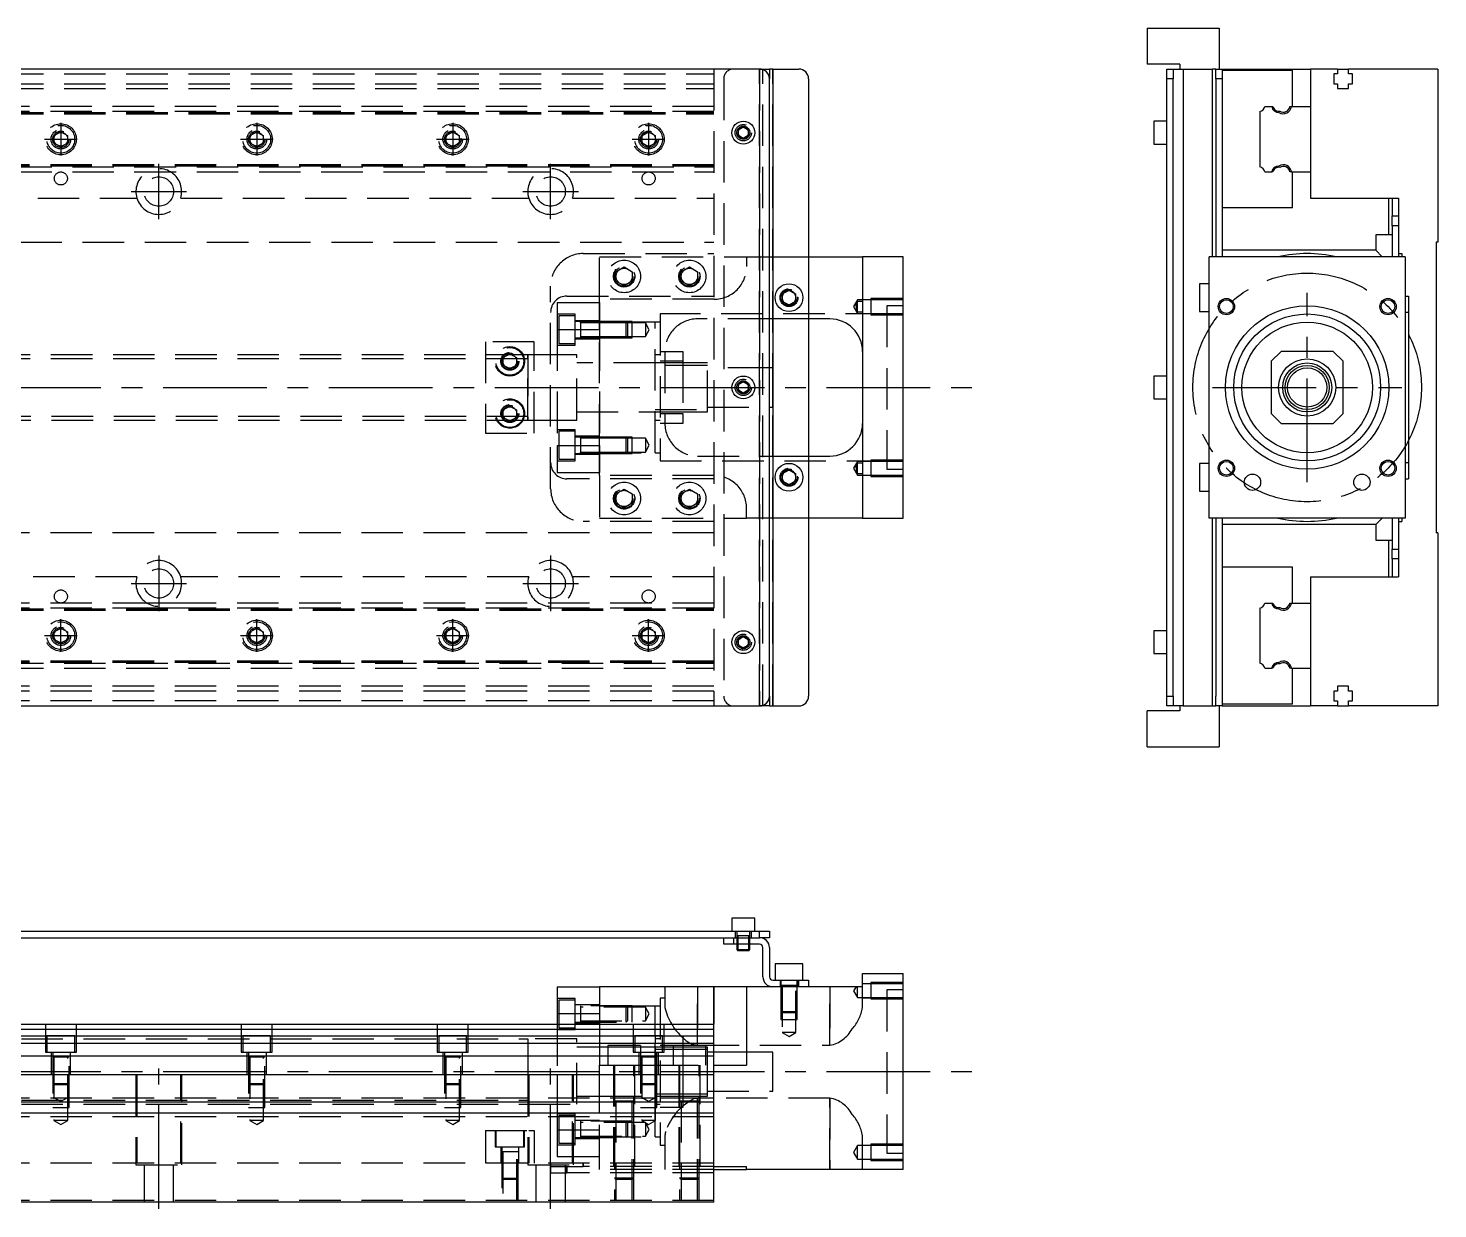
# Model space of a CAD drawing. Extents: x -29 to 819, y -284 to 112.
# Drawn here: x 387 to 818.7, y -251.5 to 110 of the extents above; entities that cross this region are included whole.
import ezdxf

# ---------------------------------------------------------------- set-up
doc = ezdxf.new("R2010")
doc.units = 0
doc.linetypes.add('CENTER', pattern=[50.8, 31.75, -6.35, 6.35, -6.35])
doc.linetypes.add('DASHED', pattern=[19.05, 12.7, -6.35])
doc.layers.get('0').update_dxf_attribs({"linetype": 'CONTINUOUS'})
doc.layers.add('CENTER', color=1, linetype='CENTER')

msp = doc.modelspace()

# ---------------------------------------------------------------- linework, layer by layer
at = {"color": 7, "linetype": 'CONTINUOUS'}
for p, q in [((729.68, 110), (729.68, 99)), ((729.68, 110), (751.68, 110)), ((751.68, 110), (751.68, 97.5)), ((611, 97.5), (3, 97.5)), ((611, 97.5), (614, 97.5)), ((614, 97.5), (614, 94.5)), ((615, 97.5), (614, 97.5)), ((615, 97.5), (615, -97.5)), ((615, 97.5), (623, 97.5)), ((739.68, 99), (729.68, 99)), ((735.68, 97.5), (737.68, 97.5)), ((735.68, 94.5), (735.68, 97.5)), ((737.68, 97.5), (737.68, 94.5)), ((737.68, 97.5), (740.68, 97.5)), ((739.68, 99), (739.68, 97.5)), ((740.68, 97.5), (740.68, -97.5)), ((740.68, 97.5), (749.68, 97.5)), ((749.68, 40), (749.68, 97.5)), ((750.68, 97.5), (749.68, 97.5)), ((750.68, 97.5), (752.68, 97.5)), ((750.68, 94.5), (750.68, 97.5)), ((752.68, 97.5), (752.68, 94.5)), ((752.68, 97.5), (779.68, 97.5)), ((774.18, 97), (752.68, 97)), ((774.18, 86), (774.18, 97)), ((779.68, 97.5), (779.68, 86)), ((787.98, 97.5), (779.68, 97.5)), ((787.98, 96), (786.83, 96)), ((786.83, 96), (786.83, 93)), ((787.98, 97.5), (791.38, 97.5)), ((787.98, 97.5), (787.98, 96)), ((791.38, 96), (791.38, 97.5)), ((818.68, 97.5), (791.38, 97.5)), ((792.53, 96), (791.38, 96)), ((792.53, 93), (792.53, 96)), ((818.68, 97.5), (818.68, 44.5)), ((614, -94.5), (614, 94.5)), ((626, 94.5), (626, -94.5)), ((737.68, 94.5), (735.68, 94.5)), ((735.68, -94.5), (735.68, 94.5)), ((737.68, -94.5), (737.68, 94.5)), ((752.68, 94.5), (750.68, 94.5)), ((750.68, 94.5), (750.68, 40)), ((752.68, 94.5), (752.68, 40)), ((786.83, 93), (787.98, 93)), ((787.98, 93), (787.98, 91.5)), ((787.98, 91.5), (791.38, 91.5)), ((791.38, 91.5), (791.38, 93)), ((791.38, 93), (792.53, 93)), ((764.18, 84.460392), (764.18, 67.539608)), ((765.719608, 86), (767.80154, 86)), ((767.80154, 86), (768.20668, 86)), ((773.357372, 86), (773.861934, 86)), ((773.861934, 86), (779.68, 86)), ((779.68, 86), (779.68, 66)), ((779.68, 86), (779.68, 66)), ((604.5, 78.866026), (606, 79.73205)), ((604.5, 77.133974), (604.5, 78.866026)), ((606, 79.73205), (607.5, 78.866026)), ((607.5, 78.866026), (607.5, 77.133974)), ((731.68, 81.5), (731.68, 78)), ((735.68, 81.5), (731.68, 81.5)), ((731.68, 78), (731.68, 74.5)), ((606, 76.26795), (604.5, 77.133974)), ((607.5, 77.133974), (606, 76.26795)), ((731.68, 74.5), (735.68, 74.5)), ((765.719608, 66), (767.80154, 66)), ((768.20668, 66), (767.80154, 66)), ((773.861934, 66), (773.357372, 66)), ((773.861934, 66), (779.68, 66)), ((774.18, 55), (774.18, 66)), ((779.68, 66), (779.68, 58)), ((779.68, 58), (806.68, 58)), ((803.68, 46.75), (803.68, 58)), ((804.68, 58), (804.68, 52.5)), ((806.68, 58), (806.68, 41)), ((774.18, 55), (752.68, 55)), ((804.68, 52.5), (806.68, 52.5)), ((804.68, 49.5), (804.68, 52.5)), ((806.68, 49.5), (804.68, 49.5)), ((804.68, 49.5), (804.68, 40)), ((799.68, 46.75), (799.68, 42.5)), ((804.68, 46.75), (799.68, 46.75)), ((818.68, 44.5), (818.18, 44.5)), ((818.18, 44.5), (818.18, -44.5)), ((626, 40), (642.5, 40)), ((642.5, 40), (642.5, -40)), ((655, 40), (642.5, 40)), ((655, -40), (655, 40)), ((748.68, -40), (748.68, 40)), ((808.68, 40), (748.68, 40)), ((799.68, 42), (752.68, 42)), ((799.68, 42.5), (799.68, 42)), ((801.68, 40), (799.68, 42)), ((806.68, 41), (807.68, 41)), ((806.68, 41), (806.68, 40)), ((807.68, 41), (807.68, 40)), ((808.68, 40), (808.68, -40)), ((745.68, 31.75), (745.68, 27.5)), ((748.68, 31.75), (745.68, 31.75)), ((618, 28.6547), (620, 29.809402)), ((618, 26.3453), (618, 28.6547)), ((620, 25.190598), (618, 26.3453)), ((620, 29.809402), (622, 28.6547)), ((622, 26.3453), (620, 25.190598)), ((622, 28.6547), (622, 26.3453)), ((745.68, 27.5), (745.68, 23.25)), ((808.68, 28), (809.68, 28)), ((809.68, 28), (809.68, -28)), ((745.68, 23.25), (748.68, 23.25)), ((809.68, 23), (808.68, 23)), ((632.5, 21), (626, 21)), ((770.68, 11), (767.68, 8)), ((786.68, 11), (770.68, 11)), ((789.68, 8), (786.68, 11)), ((767.68, 8), (767.68, -8)), ((789.68, -8), (789.68, 8)), ((604.5, 0.866026), (606, 1.73205)), ((604.5, -0.866026), (604.5, 0.866026)), ((606, 1.73205), (607.5, 0.866026)), ((607.5, 0.866026), (607.5, -0.866026)), ((731.68, 3.5), (731.68, 0)), ((735.68, 3.5), (731.68, 3.5)), ((606, -1.73205), (604.5, -0.866026)), ((607.5, -0.866026), (606, -1.73205)), ((731.68, 0), (731.68, -3.5)), ((731.68, -3.5), (735.68, -3.5)), ((767.68, -8), (770.68, -11)), ((786.68, -11), (789.68, -8)), ((770.68, -11), (786.68, -11)), ((626, -21), (632.5, -21)), ((618, -26.3453), (620, -25.190598)), ((620, -25.190598), (622, -26.3453)), ((745.68, -23.25), (745.68, -27.5)), ((748.68, -23.25), (745.68, -23.25)), ((808.68, -23), (809.68, -23)), ((618, -28.6547), (618, -26.3453)), ((620, -29.809402), (618, -28.6547)), ((622, -28.6547), (620, -29.809402)), ((622, -26.3453), (622, -28.6547)), ((745.68, -27.5), (745.68, -31.75)), ((808.68, -28), (809.68, -28)), ((745.68, -31.75), (748.68, -31.75)), ((642.5, -40), (626, -40)), ((642.5, -40), (655, -40)), ((808.68, -40), (748.68, -40)), ((749.68, -97.5), (749.68, -40)), ((750.68, -40), (750.68, -94.5)), ((752.68, -40), (752.68, -94.5)), ((799.68, -42), (752.68, -42)), ((799.68, -42), (801.68, -40)), ((799.68, -42), (799.68, -42.5)), ((799.68, -42.5), (799.68, -46.75)), ((804.68, -40), (804.68, -49.5)), ((806.28, -39.999994), (806.28, -40.000852)), ((806.68, -40), (806.68, -41)), ((806.68, -41), (806.68, -58)), ((806.68, -41), (807.68, -41)), ((807.68, -40), (807.68, -41)), ((799.68, -46.75), (804.68, -46.75)), ((803.68, -58), (803.68, -46.75)), ((818.68, -44.5), (818.18, -44.5)), ((818.68, -44.5), (818.68, -97.5)), ((804.68, -49.5), (806.68, -49.5)), ((804.68, -52.5), (804.68, -49.5)), ((774.18, -55), (752.68, -55)), ((774.18, -66), (774.18, -55)), ((806.68, -52.5), (804.68, -52.5)), ((804.68, -52.5), (804.68, -58)), ((779.68, -58), (779.68, -66)), ((779.68, -58), (806.68, -58)), ((764.18, -67.539608), (764.18, -84.460392)), ((765.719608, -66), (767.80154, -66)), ((767.80154, -66), (768.20668, -66)), ((773.357372, -66), (773.861934, -66)), ((773.861934, -66), (779.68, -66)), ((779.68, -66), (779.68, -86)), ((779.68, -66), (779.68, -86)), ((604.5, -77.133974), (606, -76.26795)), ((604.5, -78.866026), (604.5, -77.133974)), ((606, -76.26795), (607.5, -77.133974)), ((607.5, -77.133974), (607.5, -78.866026)), ((731.68, -74.5), (731.68, -78)), ((735.68, -74.5), (731.68, -74.5)), ((606, -79.73205), (604.5, -78.866026)), ((607.5, -78.866026), (606, -79.73205)), ((731.68, -78), (731.68, -81.5)), ((731.68, -81.5), (735.68, -81.5)), ((765.719608, -86), (767.80154, -86)), ((768.20668, -86), (767.80154, -86)), ((773.861934, -86), (773.357372, -86)), ((773.861934, -86), (779.68, -86)), ((774.18, -97), (774.18, -86)), ((779.68, -86), (779.68, -97.5)), ((614, -94.5), (614, -97.5)), ((735.68, -94.5), (737.68, -94.5)), ((735.68, -97.5), (735.68, -94.5)), ((737.68, -94.5), (737.68, -97.5)), ((750.68, -97.5), (750.68, -94.5)), ((752.68, -94.5), (752.68, -97.5)), ((787.98, -93), (786.83, -93)), ((786.83, -93), (786.83, -96)), ((791.38, -91.5), (787.98, -91.5)), ((787.98, -91.5), (787.98, -93)), ((791.38, -93), (791.38, -91.5)), ((792.53, -93), (791.38, -93)), ((792.53, -96), (792.53, -93)), ((3, -97.5), (611, -97.5)), ((614, -97.5), (611, -97.5)), ((614, -97.5), (615, -97.5)), ((615, -97.5), (623, -97.5)), ((729.68, -110), (729.68, -99)), ((739.68, -99), (729.68, -99)), ((737.68, -97.5), (735.68, -97.5)), ((740.68, -97.5), (737.68, -97.5)), ((739.68, -97.5), (739.68, -99)), ((740.68, -97.5), (749.68, -97.5)), ((749.68, -97.5), (750.68, -97.5)), ((752.68, -97.5), (750.68, -97.5)), ((751.68, -97.5), (751.68, -110)), ((774.18, -97), (752.68, -97)), ((752.68, -97.5), (779.68, -97.5)), ((787.98, -97.5), (779.68, -97.5)), ((786.83, -96), (787.98, -96)), ((787.98, -96), (787.98, -97.5)), ((787.98, -97.5), (791.38, -97.5)), ((791.38, -97.5), (791.38, -96)), ((791.38, -96), (792.53, -96)), ((818.68, -97.5), (791.38, -97.5)), ((729.68, -110), (751.68, -110)), ((609.5, -162.49), (602.5, -162.49)), ((602.5, -162.49), (602.5, -166.49)), ((609.5, -166.49), (609.5, -162.49)), ((382, -166.49), (611, -166.49)), ((611, -168.49), (611, -166.49)), ((611, -166.49), (614, -166.49)), ((614, -166.49), (614, -168.49)), ((382, -168.49), (603, -168.49)), ((600, -170.49), (600, -168.49)), ((603, -170.49), (600, -170.49)), ((603, -168.49), (611, -168.49)), ((603, -168.49), (603, -170.49)), ((603, -168.49), (611, -168.49)), ((611, -170.49), (603, -170.49)), ((604, -170.49002), (604, -172.14)), ((604, -172.14), (608, -172.14)), ((604, -172.14), (604.35, -172.49)), ((604.35, -170.49002), (604.35, -172.49)), ((607.65, -172.49), (604.35, -172.49)), ((607.65, -172.49), (607.65, -170.49002)), ((607.65, -172.49), (608, -172.14)), ((608, -172.14), (608, -170.49002)), ((614, -168.49), (611, -168.49)), ((612, -180.49), (612, -171.49)), ((614, -171.49), (614, -180.49)), ((624.25, -176.49), (615.75, -176.49)), ((615.75, -176.49), (615.75, -181.49)), ((624.25, -181.49), (624.25, -176.49)), ((642.5, -179.49), (655, -179.49)), ((642.5, -183.49), (642.5, -179.49)), ((655, -239.49), (655, -179.49)), ((549, -183.49), (562, -183.49)), ((549, -183.49), (549, -191.70658)), ((562, -183.49), (562, -194.99)), ((597, -183.49), (562, -183.49)), ((597, -194.99), (597, -183.49)), ((607, -183.49), (597, -183.49)), ((607, -183.49), (607, -207.49)), ((615, -183.49), (607, -183.49)), ((615, -181.49), (623, -181.49)), ((623, -183.49), (615, -183.49)), ((623, -183.49), (623, -181.49)), ((623, -181.49), (626, -181.49)), ((626, -183.49), (623, -183.49)), ((626, -181.49), (626, -183.49)), ((642.5, -183.49), (626, -183.49)), ((549, -191.70658), (549, -194.99)), ((549, -191.70658), (562, -191.70658)), ((381.5, -194.99), (597, -194.99)), ((381.5, -196.529608), (597, -196.529608)), ((597, -249.49), (597, -194.99)), ((597, -198.61154), (381.5, -198.61154)), ((597, -200.826666), (381.5, -200.826666)), ((579, -201.989994), (579, -216.990006)), ((580.5, -202.74), (579, -202.74)), ((581.25, -202.74), (580.5, -202.74)), ((584.5, -202.74), (581.25, -202.74)), ((587.5, -202.74), (584.5, -202.74)), ((594.5, -202.74), (587.5, -202.74)), ((595, -202.74), (594.5, -202.74)), ((381.5, -204.671934), (597, -204.671934)), ((597, -210.49), (17, -210.49)), ((579, -209.49), (579, -216.990006)), ((597, -207.49), (607, -207.49)), ((597, -218.79), (17, -218.79)), ((579, -216.24), (595, -216.24)), ((597, -222.19), (17, -222.19)), ((597, -238.49), (607, -238.49)), ((597, -239.49), (607, -239.49)), ((607, -239.49), (607, -238.49)), ((655, -239.49), (607, -239.49)), ((597, -249.49), (17, -249.49))]:
    msp.add_line(p, q, dxfattribs=at)
at = {"color": 3, "linetype": 'DASHED'}
for p, q in [((17, 96), (597, 96)), ((597, 97.5), (597, -97.5)), ((611, -97.5), (611, 97.5)), ((611, 97.5), (611, -97.5)), ((612, -97.5), (612, 97.5)), ((615, -97.5), (615, 97.5)), ((17, 93), (597, 93)), ((17, 91.5), (597, 91.5)), ((600, 94.5), (600, -94.5)), ((17, 84.204452), (597, 84.204452)), ((17, 84.2), (597, 84.2)), ((17, 83.8), (597, 83.8)), ((597, 86), (381.5, 86)), ((597, 84.460392), (381.5, 84.460392)), ((395, 77.1547), (397, 78.309402)), ((397, 78.309402), (399, 77.1547)), ((455, 77.1547), (457, 78.309402)), ((457, 78.309402), (459, 77.1547)), ((515, 77.1547), (517, 78.309402)), ((517, 78.309402), (519, 77.1547)), ((575, 77.1547), (577, 78.309402)), ((577, 78.309402), (579, 77.1547)), ((604, 78), (604.030168, 78.346066)), ((394.5, 76), (394.512884, 76.253488)), ((395, 74.8453), (395, 77.1547)), ((397, 73.690598), (395, 74.8453)), ((399, 74.8453), (397, 73.690598)), ((399, 77.1547), (399, 74.8453)), ((454.5, 76), (454.512884, 76.253488)), ((455, 74.8453), (455, 77.1547)), ((457, 73.690598), (455, 74.8453)), ((459, 74.8453), (457, 73.690598)), ((459, 77.1547), (459, 74.8453)), ((515, 74.8453), (515, 77.1547)), ((517, 73.690598), (515, 74.8453)), ((519, 74.8453), (517, 73.690598)), ((519, 77.1547), (519, 74.8453)), ((519.483582, 76.286038), (519.5, 76)), ((574.5, 76), (574.518502, 76.303588)), ((575, 74.8453), (575, 77.1547)), ((577, 73.690598), (575, 74.8453)), ((579, 74.8453), (577, 73.690598)), ((579, 77.1547), (579, 74.8453)), ((597, 68.2), (17, 68.2)), ((597, 67.8), (17, 67.8)), ((597, 67.795548), (17, 67.795548)), ((381.5, 67.539608), (597, 67.539608)), ((381.5, 66), (597, 66)), ((419.5, 67.539608), (434.5, 67.539608)), ((419.5, 66), (434.5, 66)), ((313.708204, 58), (420.291796, 58)), ((433.708204, 58), (540.291796, 58)), ((553.708204, 58), (597, 58)), ((22.640312, 44.5), (597, 44.5)), ((557, 41), (597, 41)), ((562, 27), (562, 40)), ((562, 40), (607, 40)), ((607, 40), (607, 37)), ((607, 40), (614, 40)), ((614, 40), (626, 40)), ((567, 35.443376), (569.5, 36.886752)), ((567, 32.556624), (567, 35.443376)), ((569.5, 36.886752), (572, 35.443376)), ((572, 35.443376), (572, 32.556624)), ((587, 35.443376), (589.5, 36.886752)), ((587, 32.556624), (587, 35.443376)), ((589.5, 36.886752), (592, 35.443376)), ((592, 35.443376), (592, 32.556624)), ((547, -31), (547, 31)), ((566.5, 34), (566.520026, 34.346056)), ((569.5, 31.113248), (567, 32.556624)), ((572, 32.556624), (569.5, 31.113248)), ((586.5, 34), (586.520026, 34.346056)), ((589.5, 31.113248), (587, 32.556624)), ((592, 32.556624), (589.5, 31.113248)), ((549, 26), (562, 26)), ((549, 26), (549, 17.78342)), ((552, 28), (597, 28)), ((597, 27), (562, 27)), ((562, 17.78342), (562, 27)), ((562, 26), (562, 17.78342)), ((622.483582, 27.786038), (622.5, 27.5)), ((641, 26.848738), (639.787564, 24.748738)), ((640.663852, 25.611128), (640.802956, 25.985522)), ((640.802956, 25.985522), (641, 26.435254)), ((641, 26.435254), (641, 26.848738)), ((645, 26.848738), (641, 26.848738)), ((641, 23.06222), (641, 26.435794)), ((641, 26.435254), (642.5, 26.435254)), ((645, 27.248732), (645, 22.248742)), ((655, 27.248732), (645, 27.248732)), ((655, 26.848738), (645, 26.848738)), ((554.5, 22.42767), (549, 22.42767)), ((549.5, 21.92767), (549.5, 13.42767)), ((554.5, 21.92767), (549.5, 21.92767)), ((554.5, 12.92767), (554.5, 22.42767)), ((580.5, 22.5), (580.5, -22.5)), ((650, 22.5), (580.5, 22.5)), ((639.787564, 24.748738), (641, 22.648738)), ((640.516436, 24.911344), (640.560666, 25.226886)), ((640.560666, 25.226886), (640.663852, 25.611128)), ((641, 22.648738), (641, 23.06222)), ((642.5, 23.06222), (641, 23.06222)), ((641, 22.648738), (645, 22.648738)), ((645, 22.648738), (655, 22.648738)), ((645, 22.248742), (655, 22.248742)), ((650, 25), (650, -25)), ((655, 25), (650, 25)), ((549, 17.78342), (549, -17.78342)), ((549, 17.78342), (562, 17.78342)), ((562, 20.42767), (554.5, 20.42767)), ((556.105, 20.17767), (554.5, 20.17767)), ((561.99998, 20.17767), (556.095, 20.17767)), ((556.1, 20.177674), (556.1, 15.177664)), ((556.1, 20.17767), (556.1, 19.92022)), ((556.1, 19.920202), (556.1, 20.17767)), ((561.99998, 19.77767), (556.1, 19.77767)), ((570.1, 20.17767), (562, 20.17767)), ((570.1, 20.177664), (562, 20.177664)), ((579, 20), (562, 20)), ((579, 20), (562, 20)), ((570.5, 19.77767), (562, 19.77767)), ((570.5, 19.77767), (562, 19.77767)), ((562, 17.78342), (562, -17.78342)), ((562, -17.78342), (562, 17.78342)), ((570.1, 15.17767), (570.1, 20.17767)), ((570.5, 19.77767), (570.1, 20.17767)), ((572, 20.177664), (570.10002, 20.177664)), ((570.5, 19.77767), (570.5, 15.57767)), ((572, 19.77767), (570.50002, 19.77767)), ((572, 15.177674), (572, 20.177664)), ((576, 19.77767), (572, 19.77767)), ((576, 19.77767), (576, 15.57767)), ((577.212436, 17.67767), (576, 19.77767)), ((576, 15.57767), (577.212436, 17.67767)), ((579, -20), (579, 20)), ((580.5, 20), (579, 20)), ((614, 21), (592, 21)), ((626, 21), (614, 21)), ((542, 14), (527, 14)), ((527, 14), (527, -14)), ((542, -14), (542, 14)), ((549.5, 13.42767), (554.5, 13.42767)), ((554.5, 15.17767), (556.105, 15.17767)), ((554.5, 14.92767), (562, 14.92767)), ((556.095, 15.17767), (561.99998, 15.17767)), ((556.1, 15.57767), (561.99998, 15.57767)), ((556.1, 15.17767), (556.1, 15.435118)), ((556.1, 15.435068), (556.1, 15.17767)), ((562, 15.57767), (570.5, 15.57767)), ((562, 15.57767), (570.5, 15.57767)), ((562, 15.177674), (570.1, 15.177674)), ((562, 15.17767), (570.1, 15.17767)), ((570.1, 15.17767), (570.5, 15.57767)), ((570.10002, 15.177674), (572, 15.177674)), ((570.50002, 15.57767), (572, 15.57767)), ((572, 15.57767), (576, 15.57767)), ((540.005, 10), (337.00002, 10)), ((540, 8.75), (337.00002, 8.75)), ((532.5, 9.1547), (534.5, 10.309402)), ((532.5, 6.8453), (532.5, 9.1547)), ((534.5, 10.309402), (536.5, 9.1547)), ((536.5, 9.1547), (536.5, 6.8453)), ((549, 10), (539.995, 10)), ((540, 10.000006), (540, -10.000006)), ((540, 10.000006), (540, -10.000006)), ((540, -10), (540, 10)), ((540, 10), (540, 8.95213)), ((549, 12.92767), (554.5, 12.92767)), ((555, 10), (549, 10)), ((555, 10), (549, 10)), ((555, -10), (555, 10)), ((555, -10), (555, 10)), ((580.5, 10), (579, 10)), ((580.5, 11), (587.5, 11)), ((582, 11), (582, -11)), ((587.5, 11), (587.5, 8)), ((532, 8), (532.018502, 8.303588)), ((534.5, 5.690598), (532.5, 6.8453)), ((536.5, 6.8453), (534.5, 5.690598)), ((579.005, 7.5), (555, 7.5)), ((578.995, 7.5), (555, 7.5)), ((587.5, 7.5), (578.995, 7.5)), ((579.005, 7.5), (578.995, 7.5)), ((595, 6.75), (579, 6.75)), ((587.5, 7.5), (579.005, 7.5)), ((587.5, 8), (580.5, 8)), ((587.5, 8), (587.5, -8)), ((595, 7.5), (587.5, 7.5)), ((595, -7.5), (595, 7.5)), ((614, 6), (595, 6)), ((615, 6), (614, 6)), ((615, -6), (615, 6)), ((607.973226, 0.326156), (608, 0)), ((532, -8), (532.018502, -7.696412)), ((532.5, -6.8453), (534.5, -5.690598)), ((532.5, -9.1547), (532.5, -6.8453)), ((534.5, -5.690598), (536.5, -6.8453)), ((536.5, -6.8453), (536.5, -9.1547)), ((555, -7.5), (579.005, -7.5)), ((555, -7.5), (578.995, -7.5)), ((578.995, -7.5), (587.5, -7.5)), ((578.995, -7.5), (579.005, -7.5)), ((579, -6.75), (595, -6.75)), ((579.005, -7.5), (587.5, -7.5)), ((580.5, -8), (587.5, -8)), ((587.5, -7.5), (595, -7.5)), ((587.5, -8), (587.5, -11)), ((595, -6), (614, -6)), ((614, -6), (615, -6)), ((337.00002, -8.75), (540, -8.75)), ((337.00002, -10), (540.005, -10)), ((534.5, -10.309402), (532.5, -9.1547)), ((536.5, -9.1547), (534.5, -10.309402)), ((539.995, -10), (549, -10)), ((540, -8.95261), (540, -10)), ((549, -10), (555, -10)), ((549, -10), (555, -10)), ((554.5, -12.92767), (549, -12.92767)), ((554.5, -22.42767), (554.5, -12.92767)), ((579, -10), (580.5, -10)), ((587.5, -11), (580.5, -11)), ((527, -14), (542, -14)), ((549.5, -13.42767), (549.5, -21.92767)), ((554.5, -13.42767), (549.5, -13.42767)), ((562, -14.92767), (554.5, -14.92767)), ((556.105, -15.17767), (554.5, -15.17767)), ((561.99998, -15.17767), (556.095, -15.17767)), ((556.1, -15.177664), (556.1, -20.177674)), ((556.1, -15.177664), (556.1, -20.177674)), ((556.1, -15.17767), (556.1, -15.435118)), ((556.1, -15.435136), (556.1, -15.17767)), ((561.99998, -15.57767), (556.1, -15.57767)), ((570.1, -15.17767), (562, -15.17767)), ((570.1, -15.177674), (562, -15.177674)), ((570.5, -15.57767), (562, -15.57767)), ((570.5, -15.57767), (562, -15.57767)), ((570.1, -20.17767), (570.1, -15.17767)), ((570.5, -15.57767), (570.1, -15.17767)), ((572, -15.177674), (570.10002, -15.177674)), ((570.5, -15.57767), (570.5, -19.77767)), ((572, -15.57767), (570.50002, -15.57767)), ((572, -20.177664), (572, -15.177674)), ((576, -15.57767), (572, -15.57767)), ((576, -15.57767), (576, -19.77767)), ((577.212436, -17.67767), (576, -15.57767)), ((549, -17.78342), (562, -17.78342)), ((549, -17.78342), (549, -26)), ((554.5, -20.17767), (556.105, -20.17767)), ((554.5, -20.42767), (562, -20.42767)), ((556.095, -20.17767), (561.99998, -20.17767)), ((556.1, -19.77767), (561.99998, -19.77767)), ((556.1, -20.17767), (556.1, -19.92022)), ((556.1, -19.920272), (556.1, -20.17767)), ((562, -17.78342), (562, -26)), ((562, -27), (562, -17.78342)), ((562, -19.77767), (570.5, -19.77767)), ((562, -19.77767), (570.5, -19.77767)), ((562, -20), (579, -20)), ((562, -20), (579, -20)), ((562, -20.177664), (570.1, -20.177664)), ((562, -20.17767), (570.1, -20.17767)), ((570.1, -20.17767), (570.5, -19.77767)), ((570.10002, -20.177664), (572, -20.177664)), ((570.50002, -19.77767), (572, -19.77767)), ((572, -19.77767), (576, -19.77767)), ((576, -19.77767), (577.212436, -17.67767)), ((579, -20), (580.5, -20)), ((592, -21), (614, -21)), ((614, -21), (626, -21)), ((549, -22.42767), (554.5, -22.42767)), ((549.5, -21.92767), (554.5, -21.92767)), ((580.5, -22.5), (650, -22.5)), ((641, -22.648738), (639.787564, -24.748738)), ((639.787564, -24.748738), (641, -26.848738)), ((640.516436, -24.586132), (640.560666, -24.27059)), ((640.560666, -24.27059), (640.663852, -23.886348)), ((640.663852, -23.886348), (640.802956, -23.511954)), ((640.802956, -23.511954), (641, -23.06222)), ((641, -23.06222), (641, -22.648738)), ((645, -22.648738), (641, -22.648738)), ((641, -26.435254), (641, -23.06168)), ((641, -23.06222), (642.5, -23.06222)), ((645, -22.248742), (645, -27.248732)), ((655, -22.248742), (645, -22.248742)), ((655, -22.648738), (645, -22.648738)), ((650, -25), (655, -25)), ((549, -26), (562, -26)), ((597, -28), (552, -28)), ((597, -27), (562, -27)), ((562, -27), (562, -40)), ((622.483582, -27.213962), (622.5, -27.5)), ((641, -26.848738), (641, -26.435254)), ((642.5, -26.435254), (641, -26.435254)), ((641, -26.848738), (645, -26.848738)), ((645, -26.848738), (655, -26.848738)), ((645, -27.248732), (655, -27.248732)), ((566.5, -34), (566.520026, -33.653944)), ((567, -32.556624), (569.5, -31.113248)), ((567, -35.443376), (567, -32.556624)), ((569.5, -31.113248), (572, -32.556624)), ((572, -32.556624), (572, -35.443376)), ((586.5, -34), (586.520026, -33.653944)), ((587, -32.556624), (589.5, -31.113248)), ((587, -35.443376), (587, -32.556624)), ((589.5, -31.113248), (592, -32.556624)), ((592, -32.556624), (592, -35.443376)), ((569.5, -36.886752), (567, -35.443376)), ((572, -35.443376), (569.5, -36.886752)), ((589.5, -36.886752), (587, -35.443376)), ((592, -35.443376), (589.5, -36.886752)), ((607, -40), (607, -37)), ((597, -41), (557, -41)), ((562, -40), (607, -40)), ((614, -40), (607, -40)), ((626, -40), (614, -40)), ((597, -44.5), (22.640312, -44.5)), ((420.291796, -58), (313.708204, -58)), ((540.291796, -58), (433.708204, -58)), ((597, -58), (553.708204, -58)), ((17, -67.795548), (597, -67.795548)), ((17, -67.8), (597, -67.8)), ((17, -68.2), (597, -68.2)), ((597, -66), (381.5, -66)), ((597, -67.539608), (381.5, -67.539608)), ((434.5, -66), (419.5, -66)), ((434.5, -67.539608), (419.5, -67.539608)), ((395, -74.8453), (397, -73.690598)), ((395, -77.1547), (395, -74.8453)), ((397, -78.309402), (395, -77.1547)), ((397, -73.690598), (399, -74.8453)), ((399, -77.1547), (397, -78.309402)), ((399, -74.8453), (399, -77.1547)), ((399.483582, -75.713962), (399.5, -76)), ((455, -74.8453), (457, -73.690598)), ((455, -77.1547), (455, -74.8453)), ((457, -78.309402), (455, -77.1547)), ((457, -73.690598), (459, -74.8453)), ((459, -77.1547), (457, -78.309402)), ((459, -74.8453), (459, -77.1547)), ((459.483582, -75.713962), (459.5, -76)), ((514.5, -76), (514.518502, -75.696412)), ((515, -74.8453), (517, -73.690598)), ((515, -77.1547), (515, -74.8453)), ((517, -78.309402), (515, -77.1547)), ((517, -73.690598), (519, -74.8453)), ((519, -77.1547), (517, -78.309402)), ((519, -74.8453), (519, -77.1547)), ((574.5, -76), (574.518502, -75.696412)), ((575, -74.8453), (577, -73.690598)), ((575, -77.1547), (575, -74.8453)), ((577, -78.309402), (575, -77.1547)), ((577, -73.690598), (579, -74.8453)), ((579, -77.1547), (577, -78.309402)), ((579, -74.8453), (579, -77.1547)), ((607.973226, -77.673844), (608, -78)), ((597, -83.8), (17, -83.8)), ((597, -84.2), (17, -84.2)), ((597, -84.204452), (17, -84.204452)), ((17, -84.460392), (597, -84.460392)), ((17, -86), (597, -86)), ((597, -91.5), (17, -91.5)), ((597, -93), (17, -93)), ((597, -96), (17, -96)), ((603.5, -166.49), (603.5, -168.49)), ((608.000006, -167.89), (603.999994, -167.89)), ((604, -166.49), (604, -170.49)), ((604.35, -167.89), (604.35, -170.49)), ((607.65, -170.49), (607.65, -167.89)), ((608, -170.49), (608, -166.49)), ((608.5, -168.49), (608.5, -166.49)), ((604.000006, -168.49), (604.000006, -170.49)), ((607.999994, -170.49), (607.999994, -168.49)), ((582, -183.49), (582, -189.862214)), ((592, -201.412252), (592, -183.49)), ((592, -183.49), (592, -201.412252)), ((597, -183.49), (597, -194.99)), ((617.25, -181.49), (617.25, -183.49)), ((622.500006, -183.09), (617.499994, -183.09)), ((617.500006, -181.49), (617.500006, -193.49)), ((617.9, -183.09), (617.9, -197.49)), ((622.1, -197.49), (622.1, -183.09)), ((622.499994, -193.49), (622.499994, -181.49)), ((622.75, -183.49), (622.75, -181.49)), ((632.5, -183.49), (632.5, -201.412252)), ((632.5, -201.412252), (632.5, -183.49)), ((640.509982, -183.49), (639.787564, -184.741262)), ((639.787564, -184.741262), (641, -186.841262)), ((641, -186.841262), (641, -183.49)), ((645, -182.641262), (642.5, -182.641262)), ((642.5, -189.862214), (642.5, -183.49)), ((645, -182.241268), (645, -187.241258)), ((655, -182.241268), (645, -182.241268)), ((655, -182.641262), (645, -182.641262)), ((650, -184.49), (650, -234.49)), ((655, -184.49), (650, -184.49)), ((554.5, -187.06233), (549, -187.06233)), ((549.5, -187.56233), (549.5, -191.81233)), ((554.5, -187.56233), (549.5, -187.56233)), ((554.5, -196.56233), (554.5, -187.06233)), ((562, -189.06233), (554.5, -189.06233)), ((572, -189.312336), (554.5, -189.312336)), ((556.1, -189.312326), (556.1, -194.312336)), ((576, -189.71233), (556.1, -189.71233)), ((570.27767, -189.49), (562, -189.49)), ((570.1, -191.81233), (570.1, -189.31233)), ((570.5, -189.71233), (570.1, -189.31233)), ((572, -189.49), (570.27767, -189.49)), ((570.5, -189.71233), (570.50002, -193.91233)), ((572, -194.312326), (572, -189.312336)), ((579, -189.49), (572, -189.49)), ((576, -189.71233), (576, -193.91233)), ((577.212436, -191.81233), (576, -189.71233)), ((579, -198.49), (579, -189.49)), ((580.5, -189.49), (579, -189.49)), ((580.5, -186.99), (580.5, -231.99)), ((582, -186.99), (580.5, -186.99)), ((641, -186.841262), (645, -186.841262)), ((650, -186.99), (642.5, -186.99)), ((645, -186.841262), (655, -186.841262)), ((645, -187.241258), (655, -187.241258)), ((549.5, -191.81233), (549.5, -194.99)), ((556.1, -193.91233), (576, -193.91233)), ((570.1, -194.31233), (570.1, -191.81233)), ((570.1, -194.31233), (570.5, -193.91233)), ((576, -193.91233), (577.212436, -191.81233)), ((617.5, -191.09), (622.5, -191.09)), ((617.5, -191.09), (617.9, -191.49)), ((617.500006, -193.49), (622.499994, -193.49)), ((622.1, -191.49), (617.9, -191.49)), ((622.1, -191.49), (622.5, -191.09)), ((392.25, -194.99), (392.25, -203.49)), ((401.25, -198.49), (392.75, -198.49)), ((392.75, -198.49), (392.75, -203.49)), ((401.25, -203.49), (401.25, -198.49)), ((401.75, -203.49), (401.75, -194.99)), ((452.25, -194.99), (452.25, -203.49)), ((461.25, -198.49), (452.75, -198.49)), ((452.75, -198.49), (452.75, -203.49)), ((461.25, -203.49), (461.25, -198.49)), ((461.75, -203.49), (461.75, -194.99)), ((512.25, -194.99), (512.25, -203.49)), ((521.25, -198.49), (512.75, -198.49)), ((512.75, -198.49), (512.75, -203.49)), ((521.25, -203.49), (521.25, -198.49)), ((521.75, -203.49), (521.75, -194.99)), ((549, -194.99), (549, -210.49)), ((549, -196.56233), (554.5, -196.56233)), ((549.5, -194.99), (549.5, -196.06233)), ((549.5, -196.06233), (554.5, -196.06233)), ((554.5, -194.312326), (572, -194.312326)), ((554.5, -194.56233), (562, -194.56233)), ((562, -194.99), (562, -207.49)), ((572.25, -194.99), (572.25, -203.49)), ((581.25, -198.49), (572.75, -198.49)), ((572.75, -198.49), (572.75, -203.49)), ((579, -198.49), (579, -200.99)), ((581.25, -198.49), (587.5, -198.49)), ((581.25, -203.49), (581.25, -198.49)), ((581.75, -203.49), (581.75, -194.99)), ((587.5, -198.49), (587.5, -201.49)), ((620, -197.49), (617.9, -197.49)), ((617.9, -197.49), (620, -198.702436)), ((622.1, -197.49), (620, -197.49)), ((620, -198.702436), (622.1, -197.49)), ((42, -199.489994), (540, -199.489994)), ((42, -200.739994), (540, -200.739994)), ((540, -199.49), (539.995, -199.49)), ((540, -199.489994), (540, -219.49)), ((555, -199.49), (540, -199.49)), ((540.005, -199.49), (540, -199.49)), ((540, -199.490502), (540, -199.49)), ((555, -219.49), (555, -199.49)), ((562, -201.99), (555, -201.99)), ((564.5, -201.99), (562, -201.99)), ((572.75, -201.49), (564.5, -201.49)), ((564.5, -201.49), (564.5, -207.49)), ((572.75, -201.99), (564.5, -201.99)), ((574.5, -201.49), (572.75, -201.49)), ((574.5, -201.99), (572.75, -201.99)), ((574.5, -201.49), (574.5, -207.49)), ((579, -201.99), (574.5, -201.99)), ((579, -201.99), (578.995, -201.99)), ((580.5, -199.49), (579, -199.49)), ((579, -203.49), (579, -200.99)), ((580.5, -201.99), (579, -201.99)), ((579.005, -201.99), (579, -201.99)), ((581.25, -201.49), (580.5, -201.49)), ((581.25, -201.99), (580.5, -201.99)), ((584.5, -201.49), (581.25, -201.49)), ((584.5, -201.99), (581.25, -201.99)), ((594.5, -201.49), (584.5, -201.49)), ((584.5, -201.49), (584.5, -207.49)), ((587.5, -201.99), (584.5, -201.99)), ((587.5, -201.49), (587.5, -207.49)), ((594.5, -201.99), (587.5, -201.99)), ((592, -201.412252), (632.5, -201.412252)), ((594.5, -207.49), (594.5, -201.49)), ((595, -201.99), (594.5, -201.99)), ((595, -207.49), (595, -201.99)), ((392.25, -203.49), (401.75, -203.49)), ((394, -203.49), (394, -210.49)), ((399.500006, -205.09), (394.499994, -205.09)), ((394.500006, -203.49), (394.500006, -220.49)), ((394.9, -205.09), (394.9, -224.49)), ((399.1, -224.49), (399.1, -205.09)), ((399.499994, -220.49), (399.499994, -203.49)), ((400, -210.49), (400, -203.49)), ((452.25, -203.49), (461.75, -203.49)), ((454, -203.49), (454, -210.49)), ((459.500006, -205.09), (454.499994, -205.09)), ((454.500006, -203.49), (454.500006, -220.49)), ((454.9, -205.09), (454.9, -224.49)), ((459.1, -224.49), (459.1, -205.09)), ((459.499994, -220.49), (459.499994, -203.49)), ((460, -210.49), (460, -203.49)), ((512.25, -203.49), (521.75, -203.49)), ((514, -203.49), (514, -210.49)), ((519.500006, -205.09), (514.499994, -205.09)), ((514.500006, -203.49), (514.500006, -220.49)), ((514.9, -205.09), (514.9, -224.49)), ((519.1, -224.49), (519.1, -205.09)), ((519.499994, -220.49), (519.499994, -203.49)), ((520, -210.49), (520, -203.49)), ((572.25, -203.49), (581.75, -203.49)), ((574, -203.49), (574, -210.49)), ((579.500006, -205.09), (574.499994, -205.09)), ((574.500006, -203.49), (574.500006, -220.49)), ((574.9, -205.09), (574.9, -224.49)), ((579, -205.088864), (579, -203.49)), ((579, -207.49), (579, -205.088864)), ((579.1, -224.49), (579.1, -205.09)), ((579.499994, -220.49), (579.499994, -203.49)), ((579.5, -205.09), (579.5, -203.49)), ((579.5, -210.48998), (579.5, -205.09)), ((580, -210.49), (580, -203.49)), ((580, -210.49), (580, -203.49)), ((597, -203.49), (595, -203.49)), ((607, -203.49), (597, -203.49)), ((615, -203.49), (607, -203.49)), ((615, -209.49), (615, -203.49)), ((395, -217.49), (395, -210.49)), ((399, -210.49), (399, -217.49)), ((420, -210.49), (420, -237.99)), ((420.291796, -210.49), (420.291796, -237.49)), ((433.708204, -237.49), (433.708204, -210.49)), ((434, -237.99), (434, -210.49)), ((540, -210.49), (540, -237.99)), ((540.291796, -210.49), (540.291796, -237.49)), ((549, -210.49), (549, -218.79)), ((553.708204, -237.49), (553.708204, -210.49)), ((554, -237.99), (554, -210.49)), ((555, -210.49), (555, -209.49)), ((562, -210.49), (562, -207.49)), ((562, -207.49), (574.5, -207.49)), ((562, -218.79), (562, -210.49)), ((566.25, -207.49), (566.25, -238.49)), ((566.500006, -207.49), (566.500006, -248.99)), ((572.499994, -248.99), (572.499994, -207.49)), ((572.75, -238.49), (572.75, -207.49)), ((574.5, -207.49), (574.9, -207.49)), ((574.9, -207.49), (579.1, -207.49)), ((575, -217.49), (575, -210.49)), ((579, -209.49), (579, -207.49)), ((579, -210.49), (579, -209.49)), ((579, -217.49), (579, -210.49)), ((579, -210.49), (579, -217.49)), ((579.1, -207.49), (579.5, -207.49)), ((579.5, -207.49), (597, -207.49)), ((586.25, -207.49), (586.25, -238.49)), ((586.500006, -207.49), (586.500006, -248.99)), ((587.5, -207.49), (587.5, -217.49)), ((592.499994, -248.99), (592.499994, -207.49)), ((592.75, -238.49), (592.75, -207.49)), ((595, -209.49), (595, -207.49)), ((595, -216.99), (595, -209.49)), ((615, -215.49), (615, -209.49)), ((394.5, -213.09), (399.5, -213.09)), ((394.5, -213.09), (394.9, -213.49)), ((399.1, -213.49), (394.9, -213.49)), ((399.1, -213.49), (399.5, -213.09)), ((454.5, -213.09), (459.5, -213.09)), ((454.5, -213.09), (454.9, -213.49)), ((459.1, -213.49), (454.9, -213.49)), ((459.1, -213.49), (459.5, -213.09)), ((514.5, -213.09), (519.5, -213.09)), ((514.5, -213.09), (514.9, -213.49)), ((519.1, -213.49), (514.9, -213.49)), ((519.1, -213.49), (519.5, -213.09)), ((574.5, -213.09), (579.5, -213.09)), ((574.5, -213.09), (574.9, -213.49)), ((579.1, -213.49), (574.9, -213.49)), ((579.1, -213.49), (579.5, -213.09)), ((595, -215.49), (615, -215.49)), ((597, -217.64), (17, -217.64)), ((42, -218.24), (540, -218.24)), ((42, -219.49), (540, -219.49)), ((395, -217.49), (399, -217.49)), ((397, -218.6447), (395, -217.49)), ((399, -217.49), (397, -218.6447)), ((539.995, -219.49), (540, -219.49)), ((540, -219.49), (540.291796, -219.49)), ((540, -219.49), (540.005, -219.49)), ((540.291796, -219.49), (555, -219.49)), ((549, -218.79), (549, -222.19)), ((555, -216.99), (562, -216.99)), ((562, -216.99), (579.005, -216.99)), ((562, -222.19), (562, -218.79)), ((566.5, -218.49), (566.84965, -218.49)), ((566.849602, -218.49), (566.5, -218.49)), ((572.15035, -218.49), (566.849602, -218.49)), ((567, -218.49), (567, -248.99)), ((572, -248.99), (572, -218.49)), ((572.150204, -218.49), (572.5, -218.49)), ((572.5, -218.49), (572.15035, -218.49)), ((575, -217.49), (579, -217.49)), ((577, -218.6447), (575, -217.49)), ((579, -217.49), (577, -218.6447)), ((578.995, -216.99), (587.5, -216.99)), ((579, -229.49), (579, -217.49)), ((579, -219.49), (580.5, -219.49)), ((579.005, -216.99), (587.5, -216.99)), ((580.5, -217.49), (587.5, -217.49)), ((592.500006, -218.49), (586.499994, -218.49)), ((587, -218.49), (587, -248.99)), ((587.5, -216.99), (595, -216.99)), ((587.5, -217.49), (587.5, -220.49)), ((592, -217.567748), (591.255708, -217.63949)), ((591.25719, -217.639206), (592, -217.567748)), ((632.5, -217.567748), (592, -217.567748)), ((592, -218.48998), (592, -217.567748)), ((592, -248.99), (592, -218.49)), ((632.5, -217.567748), (632.5, -239.49)), ((632.5, -239.49), (632.5, -217.567748)), ((597, -223.34), (17, -223.34)), ((394.500006, -220.49), (399.499994, -220.49)), ((454.500006, -220.49), (459.499994, -220.49)), ((514.500006, -220.49), (519.499994, -220.49)), ((549, -222.19), (549, -227.27342)), ((554.5, -222.41767), (549, -222.41767)), ((549.5, -222.91767), (549.5, -227.16767)), ((553.708204, -222.91767), (549.5, -222.91767)), ((554.5, -222.91767), (553.708204, -222.91767)), ((554.5, -231.91767), (554.5, -222.41767)), ((562, -224.41767), (554.5, -224.41767)), ((562, -238.49), (562, -222.19)), ((574.500006, -220.49), (579.499994, -220.49)), ((587.5, -220.49), (580.5, -220.49)), ((399.1, -224.49), (394.9, -224.49)), ((394.9, -224.49), (397, -225.702436)), ((397, -225.702436), (399.1, -224.49)), ((459.1, -224.49), (454.9, -224.49)), ((454.9, -224.49), (457, -225.702436)), ((457, -225.702436), (459.1, -224.49)), ((519.1, -224.49), (514.9, -224.49)), ((514.9, -224.49), (517, -225.702436)), ((517, -225.702436), (519.1, -224.49)), ((527, -227.49), (527, -237.49)), ((527, -227.49), (540.291796, -227.49)), ((530, -227.49), (530, -232.49)), ((530.25, -227.49), (530.25, -232.49)), ((538.75, -232.49), (538.75, -227.49)), ((539, -232.49), (539, -227.49)), ((540.291796, -227.49), (542, -227.49)), ((542, -227.49), (542, -237.49)), ((549, -227.27342), (549, -235.49)), ((549, -227.27342), (553.708204, -227.27342)), ((549.5, -227.16767), (549.5, -231.41767)), ((553.708204, -227.27342), (562, -227.27342)), ((572, -224.667674), (554.5, -224.667674)), ((556.1, -224.66767), (556.1, -229.66767)), ((576, -225.06767), (556.1, -225.06767)), ((570.1, -227.16767), (570.1, -224.66767)), ((570.5, -225.06767), (570.1, -224.66767)), ((570.1, -229.66767), (570.1, -227.16767)), ((570.5, -225.06767), (570.5, -227.16767)), ((570.5, -227.16767), (570.5, -229.26767)), ((579.1, -224.49), (574.9, -224.49)), ((574.9, -224.49), (577, -225.702436)), ((576, -225.06767), (576, -229.26767)), ((577.212436, -227.16767), (576, -225.06767)), ((576, -229.26767), (577.212436, -227.16767)), ((577, -225.702436), (579.1, -224.49)), ((530, -232.49), (539, -232.49)), ((531.75, -232.49), (531.75, -237.49)), ((532.000006, -232.49), (532.000006, -248.99)), ((536.999994, -248.99), (536.999994, -232.49)), ((537.25, -237.49), (537.25, -232.49)), ((549, -231.91767), (554.5, -231.91767)), ((549.5, -231.41767), (554.5, -231.41767)), ((554.5, -229.667664), (572, -229.667664)), ((554.5, -229.91767), (562, -229.91767)), ((556.1, -229.26767), (576, -229.26767)), ((562, -229.49), (579, -229.49)), ((570.1, -229.66767), (570.5, -229.26767)), ((579, -229.49), (580.5, -229.49)), ((580.5, -231.99), (582, -231.99)), ((582, -229.117786), (582, -239.49)), ((641, -232.138738), (639.787564, -234.238738)), ((641, -236.338738), (641, -232.138738)), ((645, -232.138738), (641, -232.138738)), ((642.5, -239.49), (642.5, -229.117786)), ((642.5, -231.99), (650, -231.99)), ((645, -231.738742), (645, -236.738732)), ((655, -231.738742), (645, -231.738742)), ((655, -232.138738), (645, -232.138738)), ((537.000006, -234.09), (531.999994, -234.09)), ((532.4, -234.09), (532.4, -248.99)), ((536.6, -248.99), (536.6, -234.09)), ((549, -235.49), (562, -235.49)), ((639.787564, -234.238738), (641, -236.338738)), ((641, -236.338738), (645, -236.338738)), ((645, -236.338738), (655, -236.338738)), ((645, -236.738732), (655, -236.738732)), ((650, -234.49), (655, -234.49)), ((597, -237.49), (17, -237.49)), ((420, -237.99), (434, -237.99)), ((422.5, -237.99), (422.5, -249.49)), ((431.5, -249.49), (431.5, -237.99)), ((540, -237.99), (554, -237.99)), ((542.5, -237.99), (542.5, -249.49)), ((547, -237.49), (547, -238.49)), ((547, -238.49), (557, -238.49)), ((547, -238.49), (547, -240.49)), ((547, -240.49), (552, -240.49)), ((551.5, -249.49), (551.5, -237.99)), ((552, -240.49), (552, -238.49)), ((552, -238.49), (552, -240.49)), ((597, -240.49), (552, -240.49)), ((597, -237.49), (553.708204, -237.49)), ((557, -238.49), (557, -237.49)), ((557, -237.49), (557, -238.49)), ((597, -238.49), (557, -238.49)), ((562, -239.49), (562, -238.49)), ((597, -239.49), (562, -239.49)), ((532, -242.09), (537, -242.09)), ((532, -242.09), (532.4, -242.49)), ((536.6, -242.49), (532.4, -242.49)), ((536.6, -242.49), (537, -242.09)), ((566.5, -241.99), (572.5, -241.99)), ((566.5, -241.99), (567, -242.49)), ((572, -242.49), (567, -242.49)), ((572, -242.49), (572.5, -241.99)), ((586.5, -241.99), (592.5, -241.99)), ((586.5, -241.99), (587, -242.49)), ((592, -242.49), (587, -242.49)), ((592, -242.49), (592.5, -241.99)), ((597, -248.99), (17, -248.99))]:
    msp.add_line(p, q, dxfattribs=at)
for centre, radius in [((397, 76), 4.75), ((397, 76), 4.25), ((397, 76), 3), ((397, 76), 2.5), ((397, 76), 2.1), ((457, 76), 4.75), ((457, 76), 4.25), ((457, 76), 3), ((457, 76), 2.5), ((457, 76), 2.1), ((517, 76), 4.75), ((517, 76), 4.25), ((517, 76), 3), ((517, 76), 2.5), ((517, 76), 2.1), ((577, 76), 4.75), ((577, 76), 4.25), ((577, 76), 3), ((577, 76), 2.5), ((577, 76), 2.1), ((606, 78), 2.5), ((606, 78), 2), ((397, 64), 2), ((577, 64), 2), ((427, 60), 4.5), ((547, 60), 4.5), ((569.5, 34), 5), ((589.5, 34), 5), ((569.5, 34), 3.25), ((569.5, 34), 3), ((569.5, 34), 2.5), ((589.5, 34), 3.25), ((589.5, 34), 3), ((589.5, 34), 2.5), ((620, 27.5), 2.75), ((620, 27.5), 2.5), ((534.5, 8), 4.5), ((534.5, 8), 4.25), ((534.5, 8), 2.75), ((534.5, 8), 2.5), ((534.5, 8), 2.1), ((606, 0), 2.5), ((606, 0), 2), ((534.5, -8), 4.5), ((534.5, -8), 4.25), ((534.5, -8), 2.75), ((534.5, -8), 2.5), ((534.5, -8), 2.1), ((620, -27.5), 2.75), ((620, -27.5), 2.5), ((569.5, -34), 5), ((589.5, -34), 5), ((569.5, -34), 3.25), ((569.5, -34), 3), ((569.5, -34), 2.5), ((589.5, -34), 3.25), ((589.5, -34), 3), ((589.5, -34), 2.5), ((427, -60), 4.5), ((547, -60), 4.5), ((397, -64), 2), ((577, -64), 2), ((397, -76), 4.75), ((397, -76), 4.25), ((397, -76), 3), ((457, -76), 4.75), ((457, -76), 4.25), ((457, -76), 3), ((517, -76), 4.75), ((517, -76), 4.25), ((517, -76), 3), ((577, -76), 4.75), ((577, -76), 4.25), ((577, -76), 3), ((397, -76), 2.5), ((397, -76), 2.1), ((457, -76), 2.5), ((457, -76), 2.1), ((517, -76), 2.5), ((517, -76), 2.1), ((577, -76), 2.5), ((577, -76), 2.1), ((606, -78), 2.5), ((606, -78), 2)]:
    msp.add_circle(centre, radius, dxfattribs=at)
at = {"color": 7, "linetype": 'CONTINUOUS'}
for centre, radius in [((606, 78), 3.5), ((620, 27.5), 4.25), ((753.931262, 24.748738), 2.1), ((803.428738, 24.748738), 2.1), ((778.68, 0), 25), ((778.68, 0), 22.5), ((778.68, 0), 20), ((778.68, 0), 8.75), ((778.68, 0), 7.5), ((778.68, 0), 6.75), ((778.68, 0), 6), ((606, 0), 3.5), ((620, -27.5), 4.25), ((753.931262, -24.748738), 2.1), ((803.428738, -24.748738), 2.1), ((761.93, -29.011852), 2.5), ((795.43, -29.011852), 2.5), ((606, -78), 3.5)]:
    msp.add_circle(centre, radius, dxfattribs=at)
at = {"color": 3, "linetype": 'CONTINUOUS'}
for centre in [(753.931262, 24.748738), (803.428738, 24.748738), (753.931262, -24.748738), (803.428738, -24.748738)]:
    msp.add_circle(centre, 2.5, dxfattribs=at)
at = {"color": 3, "linetype": 'DASHED'}
for centre, radius, start, end in [((603, 94.5), 3, 90, 180), ((427, 60), 7, 343.39845, 196.60155), ((547, 60), 7, 343.39845, 196.60155), ((427, 60), 7, 196.60155, 343.39845), ((547, 60), 7, 196.60155, 343.39845), ((557, 31), 10, 90, 180), ((597, 37), 10, 270, 0), ((552, 23), 5, 90, 180), ((644.451784, 24.952686), 3.935565, 180.60188226, 208.70854311), ((592, 11), 10, 90, 180), ((592, -11), 10, 180, 270), ((552, -23), 5, 180, 270), ((644.45178, -24.544789), 3.935561, 180.60189743, 208.70855827), ((597, -37), 10, 0, 90), ((557, -31), 10, 180, 270), ((427, -60), 7, 16.60155, 163.39845), ((547, -60), 7, 16.60155, 163.39845), ((427, -60), 7, 163.39845, 16.60155), ((547, -60), 7, 163.39845, 16.60155), ((603, -94.5), 3, 180, 270), ((598.671548, -186.11955), 17.086488, 192.652791, 229.165449), ((629.931847, -187.809618), 12.734662, 317.63564126, 350.72450175), ((630.680594, -191.762647), 9.819629, 280.67760453, 331.88034487), ((592.637542, -194.733598), 6.709014, 220.012607, 264.547089), ((598.78864, -233.435156), 17.499947, 115.49641242, 161.42811956), ((630.680594, -227.217353), 9.819629, 28.11965513, 79.32239547), ((629.931847, -231.170382), 12.734662, 9.27549825, 42.36435874), ((586.622059, -229.209601), 4.622971, 163.04601178, 178.86199356)]:
    msp.add_arc(centre, radius, start, end, dxfattribs=at)
at = {"color": 7, "linetype": 'CONTINUOUS'}
for centre, radius, start, end in [((611, 94.5), 3, 0, 90), ((623, 94.5), 3, 0, 90), ((763.68, 86.5), 2.1, 283.774147, 346.225853), ((769.88, 86.3), 2.1, 188.213211, 273.73141), ((769.88, 86.3), 1.7, 190.164249, 282.916417), ((771.38, 86.3), 2.5, 236.952555, 353.107897), ((771.38, 86.3), 2, 235.944202, 351.373073), ((606, 78), 1.65, 155.380023, 180), ((606, 78), 1.65, 180, 204.619977), ((606, 78), 1.65, 144.619977, 155.380023), ((606, 78), 1.65, 95.380023, 144.619977), ((606, 78), 1.65, 84.619977, 95.380023), ((606, 78), 1.65, 35.380023, 84.619977), ((606, 78), 1.65, 24.619977, 35.380023), ((606, 78), 1.65, 335.380023, 24.619977), ((606, 78), 1.65, 204.619977, 215.380023), ((606, 78), 1.65, 215.380023, 264.619977), ((606, 78), 1.65, 264.619977, 275.380023), ((606, 78), 1.65, 275.380023, 324.619977), ((606, 78), 1.65, 324.619977, 335.380023), ((763.68, 65.5), 2.1, 13.774147, 76.225853), ((769.88, 65.7), 2.1, 86.26859, 171.786789), ((769.88, 65.7), 1.7, 77.083583, 169.835751), ((771.38, 65.7), 2.5, 6.892103, 123.047445), ((771.38, 65.7), 2, 8.626927, 124.055798), ((778.68, 0), 41, 77.319617, 102.680383), ((620, 27.5), 2.1, 162.24721, 180), ((620, 27.5), 2.1, 180, 197.75279), ((620, 27.5), 2.1, 137.75279, 162.24721), ((620, 27.5), 2.1, 197.75279, 222.24721), ((620, 27.5), 2.1, 102.24721, 137.75279), ((620, 27.5), 2.1, 222.24721, 257.75279), ((620, 27.5), 2.1, 77.75279, 102.24721), ((620, 27.5), 2.1, 42.24721, 77.75279), ((620, 27.5), 2.1, 282.24721, 317.75279), ((620, 27.5), 2.1, 17.75279, 42.24721), ((620, 27.5), 2.1, 317.75279, 342.24721), ((620, 27.5), 2.1, 342.24721, 17.75279), ((620, 27.5), 2.1, 257.75279, 282.24721), ((632.5, 11), 10, 0, 90), ((606, 0), 1.65, 155.380023, 180), ((606, 0), 1.65, 144.619977, 155.380023), ((606, 0), 1.65, 95.380023, 144.619977), ((606, 0), 1.65, 84.619977, 95.380023), ((606, 0), 1.65, 35.380023, 84.619977), ((606, 0), 1.65, 24.619977, 35.380023), ((606, 0), 1.65, 335.380023, 24.619977), ((606, 0), 1.65, 180, 204.619977), ((606, 0), 1.65, 204.619977, 215.380023), ((606, 0), 1.65, 215.380023, 264.619977), ((606, 0), 1.65, 264.619977, 275.380023), ((606, 0), 1.65, 275.380023, 324.619977), ((606, 0), 1.65, 324.619977, 335.380023), ((632.5, -11), 10, 270, 0), ((620, -27.5), 2.1, 102.24721, 137.75279), ((620, -27.5), 2.1, 77.75279, 102.24721), ((620, -27.5), 2.1, 42.24721, 77.75279), ((620, -27.5), 2.1, 162.24721, 180), ((620, -27.5), 2.1, 180, 197.75279), ((620, -27.5), 2.1, 137.75279, 162.24721), ((620, -27.5), 2.1, 197.75279, 222.24721), ((620, -27.5), 2.1, 222.24721, 257.75279), ((620, -27.5), 2.1, 257.75279, 282.24721), ((620, -27.5), 2.1, 282.24721, 317.75279), ((620, -27.5), 2.1, 17.75279, 42.24721), ((620, -27.5), 2.1, 317.75279, 342.24721), ((620, -27.5), 2.1, 342.24721, 17.75279), ((778.68, 0), 41, 257.319617, 282.680383), ((763.68, -65.5), 2.1, 283.774147, 346.225853), ((769.88, -65.7), 2.1, 188.213211, 273.73141), ((769.88, -65.7), 1.7, 190.164249, 282.916417), ((771.38, -65.7), 2.5, 236.952555, 353.107897), ((771.38, -65.7), 2, 235.944202, 351.373073), ((606, -78), 1.65, 155.380023, 180), ((606, -78), 1.65, 144.619977, 155.380023), ((606, -78), 1.65, 95.380023, 144.619977), ((606, -78), 1.65, 84.619977, 95.380023), ((606, -78), 1.65, 35.380023, 84.619977), ((606, -78), 1.65, 24.619977, 35.380023), ((606, -78), 1.65, 335.380023, 24.619977), ((606, -78), 1.65, 180, 204.619977), ((606, -78), 1.65, 204.619977, 215.380023), ((606, -78), 1.65, 215.380023, 264.619977), ((606, -78), 1.65, 264.619977, 275.380023), ((606, -78), 1.65, 275.380023, 324.619977), ((606, -78), 1.65, 324.619977, 335.380023), ((763.68, -86.5), 2.1, 13.774147, 76.225853), ((769.88, -86.3), 2.1, 86.26859, 171.786789), ((769.88, -86.3), 1.7, 77.083583, 169.835751), ((771.38, -86.3), 2.5, 6.892103, 123.047445), ((771.38, -86.3), 2, 8.626927, 124.055798), ((611, -94.5), 3, 270, 0), ((623, -94.5), 3, 270, 0), ((611, -171.49), 3, 0, 90), ((611, -171.49), 1, 0, 90), ((615, -180.49), 3, 180, 270), ((615, -180.49), 1, 180, 270)]:
    msp.add_arc(centre, radius, start, end, dxfattribs=at)
at = {"layer": 'CENTER', "color": 1, "linetype": 'CENTER'}
for p, q in [((397, 81), (397, 71)), ((457, 81), (457, 71)), ((517, 81), (517, 71)), ((577, 81), (577, 71)), ((392, 76), (402, 76)), ((452, 76), (462, 76)), ((512, 76), (522, 76)), ((572, 76), (582, 76)), ((427, 51.5), (427, 68.5)), ((547, 51.5), (547, 68.5)), ((418.5, 60), (435.5, 60)), ((538.5, 60), (555.5, 60)), ((778.68, -29), (778.68, 29)), ((-28.891336, 0), (676.707811, 0)), ((749.68, 0), (807.68, 0)), ((427, -51.5), (427, -68.5)), ((547, -51.5), (547, -68.5)), ((418.5, -60), (435.5, -60)), ((538.5, -60), (555.5, -60)), ((397, -81), (397, -71)), ((457, -81), (457, -71)), ((517, -81), (517, -71)), ((577, -81), (577, -71)), ((392, -76), (402, -76)), ((452, -76), (462, -76)), ((512, -76), (522, -76)), ((572, -76), (582, -76)), ((-28.891336, -209.49), (676.707811, -209.49)), ((427, -251.49), (427, -208.49)), ((547, -251.49), (547, -208.49))]:
    msp.add_line(p, q, dxfattribs=at)
msp.add_circle((778.68, 0), 35.000001, dxfattribs=at)

doc.saveas('drawing.dxf')
